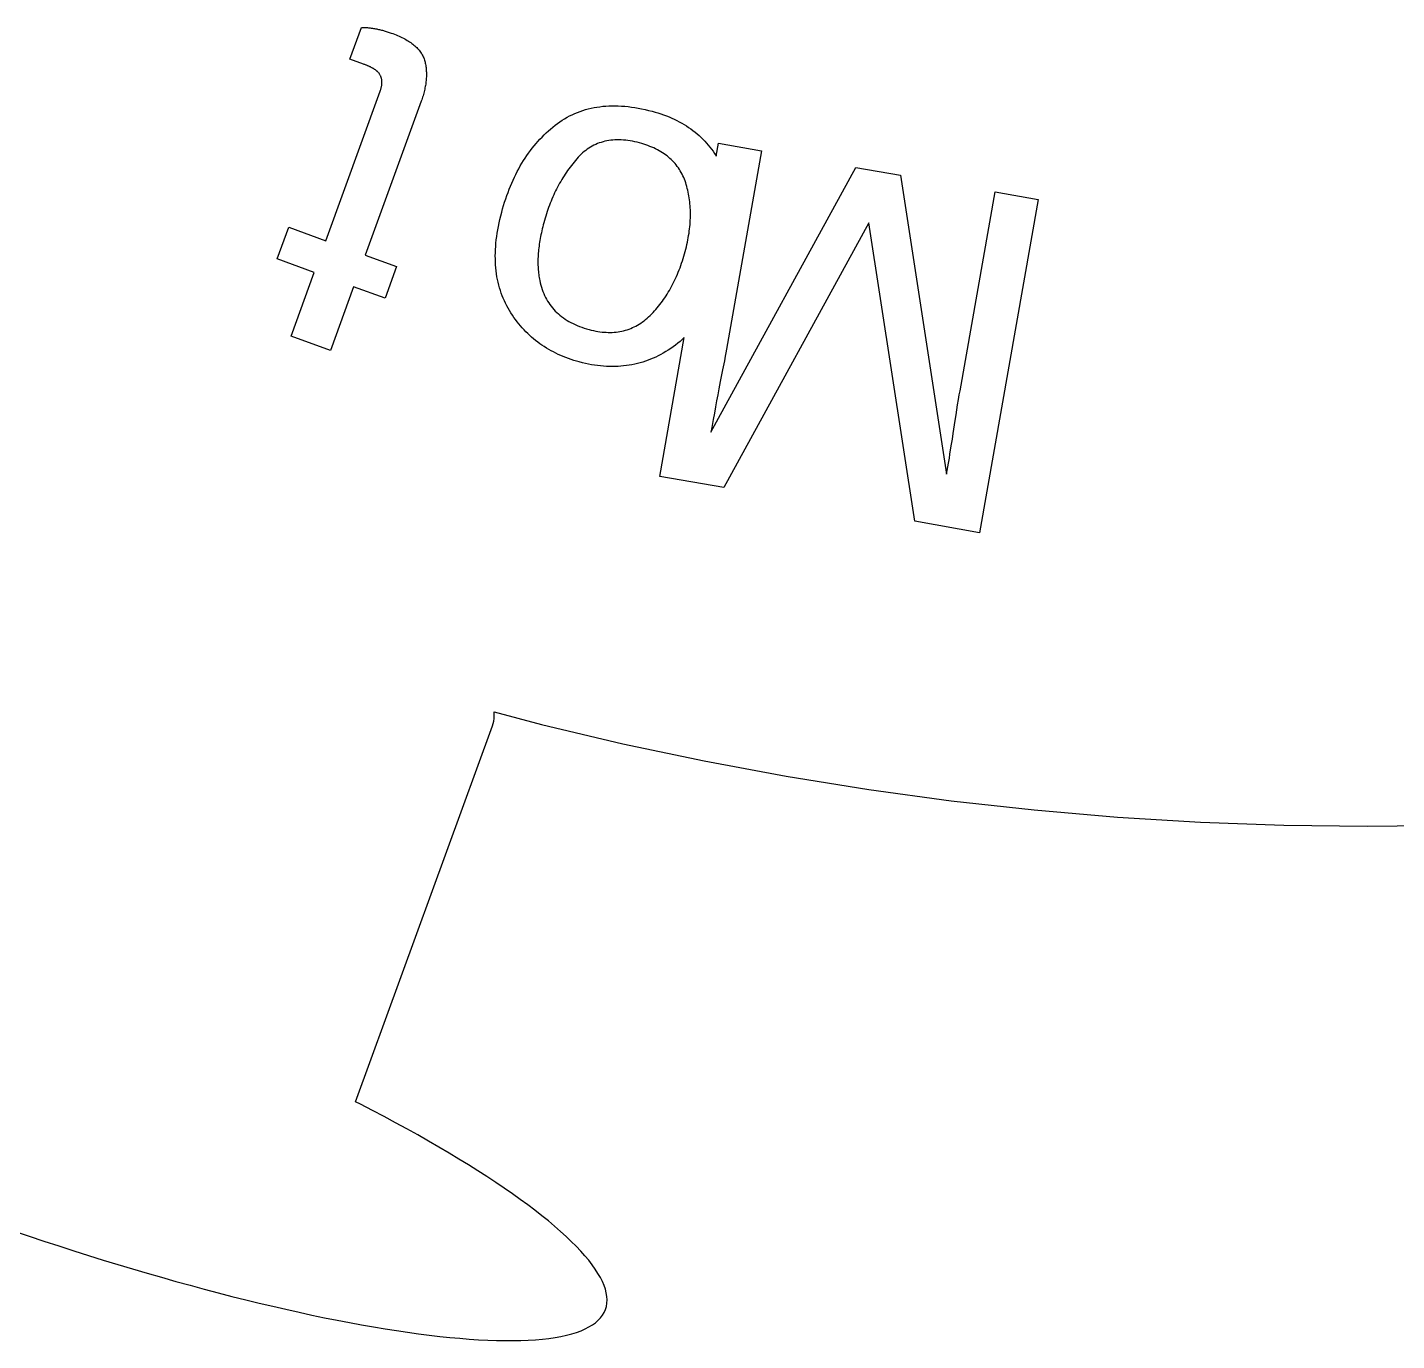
# Model space of a CAD drawing. Header units: metres. Extents: x -53 to 53, y -52 to 53.
# Drawn here: x -17.74 to 0.39, y -51.81 to -34.42 of the extents above; entities that cross this region are included whole.
import ezdxf

# ---------------------------------------------------------------- set-up
doc = ezdxf.new("R2010")
doc.units = ezdxf.units.M

msp = doc.modelspace()

# ---------------------------------------------------------------- linework, layer by layer
for p, q in [((-13.4713, -34.8417), (-13.3181, -34.4208)), ((-13.3181, -34.4208), (-13.3059, -34.4209)), ((-13.3059, -34.4209), (-13.2937, -34.4212)), ((-13.2937, -34.4212), (-13.2814, -34.4216)), ((-13.2814, -34.4216), (-13.2692, -34.4222)), ((-13.2692, -34.4222), (-13.2569, -34.4229)), ((-13.2569, -34.4229), (-13.2508, -34.4234)), ((-13.2508, -34.4234), (-13.2386, -34.4243)), ((-13.2386, -34.4243), (-13.2264, -34.4254)), ((-13.2264, -34.4254), (-13.2141, -34.4267)), ((-13.2141, -34.4267), (-13.2019, -34.4281)), ((-13.2019, -34.4281), (-13.1897, -34.4297)), ((-13.1897, -34.4297), (-13.1774, -34.4314)), ((-13.1774, -34.4314), (-13.1713, -34.4323)), ((-13.1713, -34.4323), (-13.1591, -34.4342)), ((-13.1591, -34.4342), (-13.1468, -34.4363)), ((-13.1468, -34.4363), (-13.1346, -34.4385)), ((-13.1346, -34.4385), (-13.1285, -34.4397)), ((-13.1285, -34.4397), (-13.1162, -34.4421)), ((-13.1162, -34.4421), (-13.104, -34.4447)), ((-13.104, -34.4447), (-13.0916, -34.4474)), ((-13.0916, -34.4474), (-13.0791, -34.4503)), ((-13.0791, -34.4503), (-13.0666, -34.4533)), ((-13.0666, -34.4533), (-13.054, -34.4565)), ((-13.054, -34.4565), (-13.0414, -34.4599)), ((-13.0414, -34.4599), (-13.0286, -34.4633)), ((-13.0286, -34.4633), (-13.0158, -34.4669)), ((-13.0158, -34.4669), (-13.0028, -34.4707)), ((-13.0028, -34.4707), (-12.9898, -34.4746)), ((-12.9898, -34.4746), (-12.9768, -34.4787)), ((-12.9768, -34.4787), (-12.9636, -34.4829)), ((-12.9636, -34.4829), (-12.9504, -34.4872)), ((-12.9504, -34.4872), (-12.9371, -34.4917)), ((-12.9371, -34.4917), (-12.9237, -34.4964)), ((-12.9237, -34.4964), (-12.9034, -34.5036)), ((-12.9034, -34.5036), (-12.8818, -34.5116)), ((-12.8818, -34.5116), (-12.8608, -34.5199)), ((-12.8608, -34.5199), (-12.8403, -34.5283)), ((-12.8403, -34.5283), (-12.8203, -34.5369)), ((-12.8203, -34.5369), (-12.8009, -34.5457)), ((-12.8009, -34.5457), (-12.7821, -34.5547)), ((-12.7821, -34.5547), (-12.7638, -34.5638)), ((-12.7638, -34.5638), (-12.746, -34.5732)), ((-12.746, -34.5732), (-12.7288, -34.5827)), ((-12.7288, -34.5827), (-12.7121, -34.5925)), ((-12.7121, -34.5925), (-12.696, -34.6024)), ((-12.696, -34.6024), (-12.6805, -34.6125)), ((-12.6805, -34.6125), (-12.6655, -34.6227)), ((-12.6655, -34.6227), (-12.651, -34.6332)), ((-12.651, -34.6332), (-12.6371, -34.6438)), ((-12.6371, -34.6438), (-12.6237, -34.6547)), ((-12.6237, -34.6547), (-12.6109, -34.6657)), ((-12.6109, -34.6657), (-12.5986, -34.6769)), ((-12.5986, -34.6769), (-12.5869, -34.6883)), ((-12.5869, -34.6883), (-12.5757, -34.6998)), ((-12.5757, -34.6998), (-12.5651, -34.7116)), ((-12.5651, -34.7116), (-12.555, -34.7236)), ((-12.555, -34.7236), (-12.5455, -34.7357)), ((-12.5455, -34.7357), (-12.5365, -34.748)), ((-12.5365, -34.748), (-12.528, -34.7605)), ((-12.528, -34.7605), (-12.5202, -34.7732)), ((-12.5202, -34.7732), (-12.5128, -34.7861)), ((-12.5128, -34.7861), (-12.506, -34.7991)), ((-12.506, -34.7991), (-12.4998, -34.8124)), ((-13.2909, -34.9074), (-13.4713, -34.8417)), ((-13.2824, -34.9105), (-13.2909, -34.9074)), ((-13.2742, -34.9136), (-13.2824, -34.9105)), ((-13.266, -34.9167), (-13.2742, -34.9136)), ((-13.2581, -34.9198), (-13.266, -34.9167)), ((-13.2503, -34.923), (-13.2581, -34.9198)), ((-13.2427, -34.9261), (-13.2503, -34.923)), ((-13.2352, -34.9292), (-13.2427, -34.9261)), ((-13.228, -34.9324), (-13.2352, -34.9292)), ((-13.2209, -34.9355), (-13.228, -34.9324)), ((-13.2139, -34.9386), (-13.2209, -34.9355)), ((-13.2072, -34.9418), (-13.2139, -34.9386)), ((-13.2006, -34.9449), (-13.2072, -34.9418)), ((-13.1941, -34.9481), (-13.2006, -34.9449)), ((-13.1879, -34.9512), (-13.1941, -34.9481)), ((-13.1818, -34.9544), (-13.1879, -34.9512)), ((-13.1759, -34.9575), (-13.1818, -34.9544)), ((-13.1701, -34.9607), (-13.1759, -34.9575)), ((-13.1646, -34.9638), (-13.1701, -34.9607)), ((-13.1591, -34.967), (-13.1646, -34.9638)), ((-13.1539, -34.9702), (-13.1591, -34.967)), ((-13.1488, -34.9733), (-13.1539, -34.9702)), ((-13.1439, -34.9765), (-13.1488, -34.9733)), ((-13.1392, -34.9797), (-13.1439, -34.9765)), ((-13.1346, -34.9829), (-13.1392, -34.9797)), ((-13.1302, -34.9861), (-13.1346, -34.9829)), ((-13.126, -34.9892), (-13.1302, -34.9861)), ((-12.4998, -34.8124), (-12.4941, -34.8258)), ((-12.4941, -34.8258), (-12.4889, -34.8394)), ((-12.4889, -34.8394), (-12.4843, -34.8532)), ((-12.4843, -34.8532), (-12.4803, -34.8672)), ((-12.4803, -34.8672), (-12.4767, -34.8814)), ((-12.4767, -34.8814), (-12.4735, -34.8957)), ((-12.4735, -34.8957), (-12.4706, -34.9101)), ((-12.4706, -34.9101), (-12.468, -34.9246)), ((-12.468, -34.9246), (-12.4657, -34.9393)), ((-12.4657, -34.9393), (-12.4637, -34.954)), ((-12.4637, -34.954), (-12.462, -34.9689)), ((-12.462, -34.9689), (-12.4606, -34.9839)), ((-12.4606, -34.9839), (-12.4596, -34.999)), ((-13.1219, -34.9924), (-13.126, -34.9892)), ((-13.118, -34.9956), (-13.1219, -34.9924)), ((-13.1143, -34.9988), (-13.118, -34.9956)), ((-13.1107, -35.002), (-13.1143, -34.9988)), ((-13.1074, -35.0052), (-13.1107, -35.002)), ((-13.1041, -35.0084), (-13.1074, -35.0052)), ((-13.1011, -35.0116), (-13.1041, -35.0084)), ((-13.0958, -35.0173), (-13.1011, -35.0116)), ((-13.0908, -35.0231), (-13.0958, -35.0173)), ((-13.086, -35.0291), (-13.0908, -35.0231)), ((-13.0816, -35.0352), (-13.086, -35.0291)), ((-13.0774, -35.0414), (-13.0816, -35.0352)), ((-13.0734, -35.0477), (-13.0774, -35.0414)), ((-13.0697, -35.0541), (-13.0734, -35.0477)), ((-13.0664, -35.0607), (-13.0697, -35.0541)), ((-13.0632, -35.0673), (-13.0664, -35.0607)), ((-13.0604, -35.0741), (-13.0632, -35.0673)), ((-13.0578, -35.081), (-13.0604, -35.0741)), ((-13.0555, -35.0881), (-13.0578, -35.081)), ((-13.0534, -35.0952), (-13.0555, -35.0881)), ((-13.0517, -35.1025), (-13.0534, -35.0952)), ((-13.0502, -35.1099), (-13.0517, -35.1025)), ((-13.0489, -35.1174), (-13.0502, -35.1099)), ((-13.048, -35.1251), (-13.0489, -35.1174)), ((-13.0473, -35.1328), (-13.048, -35.1251)), ((-13.0479, -35.1734), (-13.0472, -35.1651)), ((-13.0469, -35.1407), (-13.0473, -35.1328)), ((-13.0472, -35.1651), (-13.0468, -35.1568)), ((-13.0467, -35.1487), (-13.0469, -35.1407)), ((-13.0468, -35.1568), (-13.0467, -35.1487)), ((-12.466, -35.1563), (-12.4683, -35.1727)), ((-12.4639, -35.1401), (-12.466, -35.1563)), ((-12.4622, -35.1239), (-12.4639, -35.1401)), ((-12.4608, -35.1079), (-12.4622, -35.1239)), ((-12.4597, -35.092), (-12.4608, -35.1079)), ((-12.4589, -35.0762), (-12.4597, -35.092)), ((-12.4596, -34.999), (-12.4588, -35.0142)), ((-12.4584, -35.0605), (-12.4589, -35.0762)), ((-12.4588, -35.0142), (-12.4584, -35.0295)), ((-12.4584, -35.0295), (-12.4582, -35.045)), ((-12.4582, -35.045), (-12.4584, -35.0605)), ((-13.7907, -37.2455), (-13.0694, -35.2636)), ((-13.0694, -35.2636), (-13.066, -35.2541)), ((-13.066, -35.2541), (-13.0629, -35.2446)), ((-13.0629, -35.2446), (-13.0601, -35.2353)), ((-13.0601, -35.2353), (-13.0575, -35.2261)), ((-13.0575, -35.2261), (-13.0553, -35.217)), ((-13.0553, -35.217), (-13.0532, -35.2081)), ((-13.0532, -35.2081), (-13.0515, -35.1992)), ((-13.0515, -35.1992), (-13.05, -35.1905)), ((-13.05, -35.1905), (-13.0488, -35.1819)), ((-13.0488, -35.1819), (-13.0479, -35.1734)), ((-12.5088, -35.3428), (-12.5146, -35.3605)), ((-12.5034, -35.3253), (-12.5088, -35.3428)), ((-12.4982, -35.3079), (-12.5034, -35.3253)), ((-12.4934, -35.2906), (-12.4982, -35.3079)), ((-12.4889, -35.2734), (-12.4934, -35.2906)), ((-12.4847, -35.2563), (-12.4889, -35.2734)), ((-12.4808, -35.2394), (-12.4847, -35.2563)), ((-12.4772, -35.2225), (-12.4808, -35.2394)), ((-12.4739, -35.2058), (-12.4772, -35.2225)), ((-12.471, -35.1892), (-12.4739, -35.2058)), ((-12.4683, -35.1727), (-12.471, -35.1892)), ((-12.527, -35.3961), (-13.2692, -37.4353)), ((-12.5206, -35.3783), (-12.527, -35.3961)), ((-12.5146, -35.3605), (-12.5206, -35.3783)), ((-10.4239, -35.5336), (-10.388, -35.5213)), ((-10.388, -35.5213), (-10.3517, -35.5101)), ((-10.3517, -35.5101), (-10.3148, -35.5)), ((-10.3148, -35.5), (-10.2774, -35.4911)), ((-10.2774, -35.4911), (-10.2395, -35.4832)), ((-10.2395, -35.4832), (-10.201, -35.4765)), ((-10.201, -35.4765), (-10.1621, -35.4709)), ((-10.1621, -35.4709), (-10.1227, -35.4663)), ((-10.1227, -35.4663), (-10.0827, -35.4629)), ((-10.0827, -35.4629), (-10.0422, -35.4606)), ((-10.0422, -35.4606), (-10.0013, -35.4594)), ((-10.0013, -35.4594), (-9.95976, -35.4594)), ((-9.95976, -35.4594), (-9.91777, -35.4604)), ((-9.91777, -35.4604), (-9.87524, -35.4625)), ((-9.87524, -35.4625), (-9.83223, -35.4658)), ((-9.83223, -35.4658), (-9.7887, -35.4702)), ((-9.7887, -35.4702), (-9.74467, -35.4756)), ((-9.74467, -35.4756), (-9.70012, -35.4822)), ((-9.70012, -35.4822), (-9.65506, -35.4899)), ((-9.65506, -35.4899), (-9.60947, -35.4987)), ((-9.60947, -35.4987), (-9.56339, -35.5086)), ((-9.56339, -35.5086), (-9.51682, -35.5196)), ((-9.51682, -35.5196), (-9.46971, -35.5318)), ((-9.46971, -35.5318), (-9.4306, -35.5427)), ((-10.7545, -35.7175), (-10.7238, -35.6942)), ((-10.7238, -35.6942), (-10.6925, -35.6719)), ((-10.6925, -35.6719), (-10.6607, -35.6507)), ((-10.6607, -35.6507), (-10.6284, -35.6306)), ((-10.6284, -35.6306), (-10.5956, -35.6117)), ((-10.5956, -35.6117), (-10.5623, -35.5938)), ((-10.5623, -35.5938), (-10.5285, -35.5771)), ((-10.5285, -35.5771), (-10.4941, -35.5615)), ((-10.4941, -35.5615), (-10.4593, -35.547)), ((-10.4593, -35.547), (-10.4239, -35.5336)), ((-9.4306, -35.5427), (-9.3922, -35.5543)), ((-9.3922, -35.5543), (-9.35452, -35.5665)), ((-9.35452, -35.5665), (-9.31754, -35.5794)), ((-9.31754, -35.5794), (-9.28125, -35.593)), ((-9.28125, -35.593), (-9.2457, -35.6073)), ((-9.2457, -35.6073), (-9.21083, -35.6223)), ((-9.21083, -35.6223), (-9.17667, -35.6379)), ((-9.17667, -35.6379), (-9.14322, -35.6541)), ((-9.14322, -35.6541), (-9.11047, -35.6711)), ((-9.11047, -35.6711), (-9.07845, -35.6887)), ((-9.07845, -35.6887), (-9.04712, -35.707)), ((-9.04712, -35.707), (-9.01648, -35.726)), ((-10.955, -35.9014), (-10.928, -35.8731)), ((-10.928, -35.8731), (-10.9005, -35.8455)), ((-10.9005, -35.8455), (-10.8724, -35.8186)), ((-10.8724, -35.8186), (-10.8438, -35.7923)), ((-10.8438, -35.7923), (-10.8146, -35.7667)), ((-10.8146, -35.7667), (-10.7848, -35.7418)), ((-10.7848, -35.7418), (-10.7545, -35.7175)), ((-9.01648, -35.726), (-8.98657, -35.7456)), ((-8.98657, -35.7456), (-8.95737, -35.766)), ((-8.95737, -35.766), (-8.92886, -35.7869)), ((-8.92886, -35.7869), (-8.90108, -35.8086)), ((-8.90108, -35.8086), (-8.87398, -35.8309)), ((-8.87398, -35.8309), (-8.8476, -35.8539)), ((-8.8476, -35.8539), (-8.82191, -35.8776)), ((-8.82191, -35.8776), (-8.79694, -35.9019)), ((-11.1052, -36.0849), (-11.0815, -36.0527)), ((-11.0815, -36.0527), (-11.0573, -36.0211)), ((-11.0573, -36.0211), (-11.0326, -35.9902)), ((-11.0326, -35.9902), (-11.0073, -35.9599)), ((-11.0073, -35.9599), (-10.9814, -35.9303)), ((-10.9814, -35.9303), (-10.955, -35.9014)), ((-10.3702, -36.0658), (-10.3905, -36.083)), ((-10.3495, -36.0495), (-10.3702, -36.0658)), ((-10.3284, -36.0341), (-10.3495, -36.0495)), ((-10.3069, -36.0196), (-10.3284, -36.0341)), ((-10.285, -36.006), (-10.3069, -36.0196)), ((-10.2626, -35.9933), (-10.285, -36.006)), ((-10.2399, -35.9815), (-10.2626, -35.9933)), ((-10.2167, -35.9706), (-10.2399, -35.9815)), ((-10.1932, -35.9607), (-10.2167, -35.9706)), ((-10.1692, -35.9516), (-10.1932, -35.9607)), ((-10.1448, -35.9434), (-10.1692, -35.9516)), ((-10.12, -35.9362), (-10.1448, -35.9434)), ((-10.0948, -35.9298), (-10.12, -35.9362)), ((-10.0692, -35.9243), (-10.0948, -35.9298)), ((-10.0432, -35.9198), (-10.0692, -35.9243)), ((-10.0168, -35.9161), (-10.0432, -35.9198)), ((-9.98993, -35.9134), (-10.0168, -35.9161)), ((-9.96268, -35.9116), (-9.98993, -35.9134)), ((-9.93501, -35.9106), (-9.96268, -35.9116)), ((-9.90695, -35.9106), (-9.93501, -35.9106)), ((-9.87846, -35.9115), (-9.90695, -35.9106)), ((-9.84958, -35.9133), (-9.87846, -35.9115)), ((-9.82027, -35.9159), (-9.84958, -35.9133)), ((-9.79057, -35.9195), (-9.82027, -35.9159)), ((-9.76045, -35.924), (-9.79057, -35.9195)), ((-9.72992, -35.9294), (-9.76045, -35.924)), ((-9.69897, -35.9357), (-9.72992, -35.9294)), ((-9.66763, -35.9429), (-9.69897, -35.9357)), ((-9.63588, -35.951), (-9.66763, -35.9429)), ((-9.60712, -35.9591), (-9.63588, -35.951)), ((-9.57898, -35.9676), (-9.60712, -35.9591)), ((-9.5515, -35.9767), (-9.57898, -35.9676)), ((-9.52466, -35.9862), (-9.5515, -35.9767)), ((-9.49844, -35.9962), (-9.52466, -35.9862)), ((-9.47289, -36.0068), (-9.49844, -35.9962)), ((-9.44797, -36.0178), (-9.47289, -36.0068)), ((-9.42369, -36.0293), (-9.44797, -36.0178)), ((-9.40007, -36.0413), (-9.42369, -36.0293)), ((-9.37706, -36.0538), (-9.40007, -36.0413)), ((-9.35472, -36.0669), (-9.37706, -36.0538)), ((-9.33302, -36.0804), (-9.35472, -36.0669)), ((-8.79694, -35.9019), (-8.77269, -35.927)), ((-8.77269, -35.927), (-8.74913, -35.9527)), ((-8.74913, -35.9527), (-8.72629, -35.979)), ((-8.72629, -35.979), (-8.70413, -36.006)), ((-8.70413, -36.006), (-8.68269, -36.0338)), ((-8.68269, -36.0338), (-8.66197, -36.0621)), ((-8.66197, -36.0621), (-8.64195, -36.0912)), ((-8.62003, -36.1252), (-8.58995, -35.9546)), ((-8.58995, -35.9546), (-8.02171, -36.0548)), ((-8.02171, -36.0548), (-8.48508, -38.6825)), ((-11.2354, -36.2924), (-11.2151, -36.2562)), ((-11.2151, -36.2562), (-11.1942, -36.2206)), ((-11.1942, -36.2206), (-11.1728, -36.1857)), ((-11.1728, -36.1857), (-11.1508, -36.1514)), ((-11.1508, -36.1514), (-11.1283, -36.1178)), ((-11.1283, -36.1178), (-11.1052, -36.0849)), ((-10.5388, -36.2484), (-10.5559, -36.2709)), ((-10.5215, -36.2262), (-10.5388, -36.2484)), ((-10.5038, -36.2041), (-10.5215, -36.2262)), ((-10.4858, -36.1824), (-10.5038, -36.2041)), ((-10.4675, -36.1609), (-10.4858, -36.1824)), ((-10.4489, -36.1401), (-10.4675, -36.1609)), ((-10.4298, -36.1202), (-10.4489, -36.1401)), ((-10.4104, -36.1012), (-10.4298, -36.1202)), ((-10.3905, -36.083), (-10.4104, -36.1012)), ((-9.31197, -36.0944), (-9.33302, -36.0804)), ((-9.29155, -36.1089), (-9.31197, -36.0944)), ((-9.27176, -36.1239), (-9.29155, -36.1089)), ((-9.25264, -36.1394), (-9.27176, -36.1239)), ((-9.23415, -36.1554), (-9.25264, -36.1394)), ((-9.21631, -36.1719), (-9.23415, -36.1554)), ((-9.1991, -36.1889), (-9.21631, -36.1719)), ((-9.18254, -36.2064), (-9.1991, -36.1889)), ((-9.16663, -36.2243), (-9.18254, -36.2064)), ((-9.15134, -36.2428), (-9.16663, -36.2243)), ((-9.1367, -36.2618), (-9.15134, -36.2428)), ((-8.64195, -36.0912), (-8.62263, -36.1209)), ((-8.62263, -36.1209), (-8.62003, -36.1252)), ((-11.3112, -36.444), (-11.2931, -36.4052)), ((-11.2931, -36.4052), (-11.2744, -36.3669)), ((-11.2744, -36.3669), (-11.2552, -36.3293)), ((-11.2552, -36.3293), (-11.2354, -36.2924)), ((-10.6663, -36.4359), (-10.6808, -36.4605)), ((-10.6514, -36.4116), (-10.6663, -36.4359)), ((-10.6363, -36.3875), (-10.6514, -36.4116)), ((-10.6208, -36.3636), (-10.6363, -36.3875)), ((-10.6051, -36.3401), (-10.6208, -36.3636)), ((-10.589, -36.3168), (-10.6051, -36.3401)), ((-10.5726, -36.2937), (-10.589, -36.3168)), ((-10.5559, -36.2709), (-10.5726, -36.2937)), ((-9.12271, -36.2813), (-9.1367, -36.2618)), ((-9.10936, -36.3013), (-9.12271, -36.2813)), ((-9.09666, -36.3217), (-9.10936, -36.3013)), ((-9.08461, -36.3427), (-9.09666, -36.3217)), ((-9.0732, -36.3642), (-9.08461, -36.3427)), ((-9.06241, -36.3861), (-9.0732, -36.3642)), ((-9.05226, -36.4086), (-9.06241, -36.3861)), ((-9.04277, -36.4315), (-9.05226, -36.4086)), ((-9.03394, -36.455), (-9.04277, -36.4315)), ((-8.6913, -39.7832), (-6.77396, -36.2748)), ((-6.77396, -36.2748), (-6.1821, -36.3792)), ((-6.1821, -36.3792), (-5.57198, -40.3362)), ((-11.3934, -36.6486), (-11.3781, -36.6064)), ((-11.3781, -36.6064), (-11.3622, -36.5648)), ((-11.3622, -36.5648), (-11.3458, -36.5239)), ((-11.3458, -36.5239), (-11.3288, -36.4836)), ((-11.3288, -36.4836), (-11.3112, -36.444)), ((-10.7612, -36.6137), (-10.7735, -36.6401)), ((-10.7486, -36.5875), (-10.7612, -36.6137)), ((-10.7356, -36.5616), (-10.7486, -36.5875)), ((-10.7224, -36.5359), (-10.7356, -36.5616)), ((-10.7088, -36.5105), (-10.7224, -36.5359)), ((-10.695, -36.4854), (-10.7088, -36.5105)), ((-10.6808, -36.4605), (-10.695, -36.4854)), ((-9.02573, -36.4789), (-9.03394, -36.455)), ((-9.01808, -36.5032), (-9.02573, -36.4789)), ((-9.01094, -36.5277), (-9.01808, -36.5032)), ((-9.00427, -36.5524), (-9.01094, -36.5277)), ((-8.99811, -36.5774), (-9.00427, -36.5524)), ((-8.99242, -36.6025), (-8.99811, -36.5774)), ((-8.98723, -36.6278), (-8.99242, -36.6025)), ((-5.39355, -39.2324), (-4.92943, -36.6)), ((-4.92943, -36.6), (-4.35825, -36.7008)), ((-11.4493, -36.8242), (-11.4362, -36.7793)), ((-11.4362, -36.7793), (-11.4225, -36.735)), ((-11.4225, -36.735), (-11.4082, -36.6915)), ((-11.4082, -36.6915), (-11.3934, -36.6486)), ((-10.8302, -36.7763), (-10.8406, -36.8043)), ((-10.8195, -36.7485), (-10.8302, -36.7763)), ((-10.8085, -36.721), (-10.8195, -36.7485)), ((-10.7971, -36.6938), (-10.8085, -36.721)), ((-10.7855, -36.6668), (-10.7971, -36.6938)), ((-10.7735, -36.6401), (-10.7855, -36.6668)), ((-8.98254, -36.6533), (-8.98723, -36.6278)), ((-8.97832, -36.679), (-8.98254, -36.6533)), ((-8.97461, -36.705), (-8.97832, -36.679)), ((-8.97137, -36.7311), (-8.97461, -36.705)), ((-8.96864, -36.7574), (-8.97137, -36.7311)), ((-8.96638, -36.784), (-8.96864, -36.7574)), ((-8.96461, -36.8107), (-8.96638, -36.784)), ((-4.35825, -36.7008), (-5.13618, -41.1127)), ((-11.4957, -37.0101), (-11.4854, -36.9638)), ((-11.4854, -36.9638), (-11.4741, -36.917)), ((-11.4741, -36.917), (-11.4619, -36.8697)), ((-11.4619, -36.8697), (-11.4493, -36.8242)), ((-10.8964, -36.9778), (-10.9046, -37.0077)), ((-10.8879, -36.9483), (-10.8964, -36.9778)), ((-10.8791, -36.9189), (-10.8879, -36.9483)), ((-10.8699, -36.8899), (-10.8791, -36.9189)), ((-10.8605, -36.8611), (-10.8699, -36.8899)), ((-10.8507, -36.8326), (-10.8605, -36.8611)), ((-10.8406, -36.8043), (-10.8507, -36.8326)), ((-8.96602, -37.0036), (-8.96436, -36.9754)), ((-8.96336, -36.8376), (-8.96461, -36.8107)), ((-8.96436, -36.9754), (-8.96318, -36.9475)), ((-8.96257, -36.8648), (-8.96336, -36.8376)), ((-8.96318, -36.9475), (-8.96248, -36.9197)), ((-8.9623, -36.8922), (-8.96257, -36.8648)), ((-8.96248, -36.9197), (-8.9623, -36.8922)), ((-14.4345, -37.4879), (-14.2812, -37.0669)), ((-14.2812, -37.0669), (-13.7907, -37.2455)), ((-11.5274, -37.1904), (-11.521, -37.1461)), ((-11.521, -37.1461), (-11.5135, -37.1013)), ((-11.5135, -37.1013), (-11.5051, -37.056)), ((-11.5051, -37.056), (-11.4957, -37.0101)), ((-10.9367, -37.1405), (-10.9421, -37.1664)), ((-10.931, -37.1144), (-10.9367, -37.1405)), ((-10.9249, -37.0881), (-10.931, -37.1144)), ((-10.9185, -37.0615), (-10.9249, -37.0881)), ((-10.9117, -37.0347), (-10.9185, -37.0615)), ((-10.9046, -37.0077), (-10.9117, -37.0347)), ((-8.98631, -37.1768), (-8.9817, -37.1475)), ((-8.9817, -37.1475), (-8.97758, -37.1183)), ((-8.97758, -37.1183), (-8.97397, -37.0893)), ((-8.97397, -37.0893), (-8.97083, -37.0605)), ((-8.97083, -37.0605), (-8.96817, -37.032)), ((-8.96817, -37.032), (-8.96602, -37.0036)), ((-6.60262, -37.0077), (-8.51996, -40.516)), ((-5.99297, -40.9616), (-6.60262, -37.0077)), ((-11.5437, -37.3629), (-11.5411, -37.3205)), ((-11.5411, -37.3205), (-11.5375, -37.2777)), ((-11.5375, -37.2777), (-11.533, -37.2343)), ((-11.533, -37.2343), (-11.5274, -37.1904)), ((-10.9703, -37.3406), (-10.973, -37.3645)), ((-10.9673, -37.3164), (-10.9703, -37.3406)), ((-10.964, -37.292), (-10.9673, -37.3164)), ((-10.9603, -37.2673), (-10.964, -37.292)), ((-10.9562, -37.2424), (-10.9603, -37.2673)), ((-10.9519, -37.2173), (-10.9562, -37.2424)), ((-10.9471, -37.192), (-10.9519, -37.2173)), ((-10.9421, -37.1664), (-10.9471, -37.192)), ((-9.02426, -37.3574), (-9.01671, -37.3268)), ((-9.01671, -37.3268), (-9.00964, -37.2964)), ((-9.00964, -37.2964), (-9.00307, -37.2662)), ((-9.00307, -37.2662), (-8.99699, -37.2362)), ((-8.99699, -37.2362), (-8.99141, -37.2064)), ((-8.99141, -37.2064), (-8.98631, -37.1768)), ((-13.9439, -37.6664), (-14.4345, -37.4879)), ((-13.2692, -37.4353), (-12.8529, -37.5868)), ((-11.5461, -37.4462), (-11.5454, -37.4048)), ((-11.5459, -37.4871), (-11.5461, -37.4462)), ((-11.5446, -37.5275), (-11.5459, -37.4871)), ((-11.5454, -37.4048), (-11.5437, -37.3629)), ((-10.9818, -37.5031), (-10.9821, -37.5253)), ((-10.9821, -37.5253), (-10.982, -37.5474)), ((-10.9812, -37.4806), (-10.9818, -37.5031)), ((-10.9802, -37.4579), (-10.9812, -37.4806)), ((-10.9789, -37.4349), (-10.9802, -37.4579)), ((-10.9773, -37.4117), (-10.9789, -37.4349)), ((-10.9753, -37.3882), (-10.9773, -37.4117)), ((-10.973, -37.3645), (-10.9753, -37.3882)), ((-9.07954, -37.5443), (-9.06943, -37.5139)), ((-9.06943, -37.5139), (-9.05966, -37.483)), ((-9.05966, -37.483), (-9.0502, -37.4518)), ((-9.0502, -37.4518), (-9.04109, -37.4202)), ((-9.04109, -37.4202), (-9.03229, -37.3882)), ((-9.03229, -37.3882), (-9.02426, -37.3574)), ((-14.2504, -38.5084), (-13.9439, -37.6664)), ((-12.8529, -37.5868), (-13.0061, -38.0078)), ((-11.5424, -37.5674), (-11.5446, -37.5275)), ((-11.5393, -37.6069), (-11.5424, -37.5674)), ((-11.5352, -37.6458), (-11.5393, -37.6069)), ((-11.5301, -37.6842), (-11.5352, -37.6458)), ((-11.5241, -37.7222), (-11.5301, -37.6842)), ((-10.982, -37.5474), (-10.9816, -37.5691)), ((-10.9816, -37.5691), (-10.9808, -37.5907)), ((-10.9808, -37.5907), (-10.9798, -37.612)), ((-10.9798, -37.612), (-10.9783, -37.633)), ((-10.9783, -37.633), (-10.9765, -37.6539)), ((-10.9765, -37.6539), (-10.9744, -37.6744)), ((-10.9744, -37.6744), (-10.972, -37.6948)), ((-10.972, -37.6948), (-10.9691, -37.7149)), ((-9.14714, -37.7185), (-9.13506, -37.6905)), ((-9.13506, -37.6905), (-9.12329, -37.662)), ((-9.12329, -37.662), (-9.11186, -37.6332)), ((-9.11186, -37.6332), (-9.10075, -37.6039)), ((-9.10075, -37.6039), (-9.09, -37.5743)), ((-9.09, -37.5743), (-9.07954, -37.5443)), ((-13.4224, -37.8563), (-13.7289, -38.6982)), ((-13.0061, -38.0078), (-13.4224, -37.8563)), ((-11.5171, -37.7597), (-11.5241, -37.7222)), ((-11.5092, -37.7966), (-11.5171, -37.7597)), ((-11.5002, -37.8331), (-11.5092, -37.7966)), ((-11.4904, -37.8691), (-11.5002, -37.8331)), ((-11.4795, -37.9046), (-11.4904, -37.8691)), ((-10.9691, -37.7149), (-10.966, -37.7348)), ((-10.966, -37.7348), (-10.9625, -37.7544)), ((-10.9625, -37.7544), (-10.9587, -37.7738)), ((-10.9587, -37.7738), (-10.9519, -37.8038)), ((-10.9519, -37.8038), (-10.9443, -37.8333)), ((-10.9443, -37.8333), (-10.9358, -37.862)), ((-10.9358, -37.862), (-10.9265, -37.8901)), ((-9.241, -37.9039), (-9.22661, -37.8786)), ((-9.22661, -37.8786), (-9.21254, -37.8529)), ((-9.21254, -37.8529), (-9.19879, -37.8268)), ((-9.19879, -37.8268), (-9.18538, -37.8003)), ((-9.18538, -37.8003), (-9.1723, -37.7735)), ((-9.1723, -37.7735), (-9.15956, -37.7462)), ((-9.15956, -37.7462), (-9.14714, -37.7185)), ((-11.4677, -37.9396), (-11.4795, -37.9046)), ((-11.4549, -37.9741), (-11.4677, -37.9396)), ((-11.4412, -38.0082), (-11.4549, -37.9741)), ((-11.4265, -38.0417), (-11.4412, -38.0082)), ((-11.4109, -38.0747), (-11.4265, -38.0417)), ((-10.9265, -37.8901), (-10.9165, -37.9176)), ((-10.9165, -37.9176), (-10.9056, -37.9444)), ((-10.9056, -37.9444), (-10.8939, -37.9706)), ((-10.8939, -37.9706), (-10.8814, -37.9961)), ((-10.8814, -37.9961), (-10.8681, -38.0209)), ((-10.8681, -38.0209), (-10.8539, -38.0451)), ((-10.8539, -38.0451), (-10.839, -38.0687)), ((-10.839, -38.0687), (-10.8232, -38.0916)), ((-9.36804, -38.092), (-9.351, -38.0699)), ((-9.351, -38.0699), (-9.3343, -38.0474)), ((-9.3343, -38.0474), (-9.31792, -38.0244)), ((-9.31792, -38.0244), (-9.30188, -38.0011)), ((-9.30188, -38.0011), (-9.28616, -37.9774)), ((-9.28616, -37.9774), (-9.27077, -37.9533)), ((-9.27077, -37.9533), (-9.25572, -37.9288)), ((-9.25572, -37.9288), (-9.241, -37.9039)), ((-11.3942, -38.1073), (-11.4109, -38.0747)), ((-11.3766, -38.1394), (-11.3942, -38.1073)), ((-11.3581, -38.1709), (-11.3766, -38.1394)), ((-11.3389, -38.2019), (-11.3581, -38.1709)), ((-11.3191, -38.2323), (-11.3389, -38.2019)), ((-11.2988, -38.2619), (-11.3191, -38.2323)), ((-10.8232, -38.0916), (-10.8066, -38.1139)), ((-10.8066, -38.1139), (-10.7892, -38.1355)), ((-10.7892, -38.1355), (-10.771, -38.1564)), ((-10.771, -38.1564), (-10.752, -38.1767)), ((-10.752, -38.1767), (-10.7322, -38.1964)), ((-10.7322, -38.1964), (-10.7115, -38.2154)), ((-10.7115, -38.2154), (-10.6901, -38.2337)), ((-10.6901, -38.2337), (-10.6678, -38.2514)), ((-10.6678, -38.2514), (-10.6447, -38.2685)), ((-9.51617, -38.2547), (-9.49652, -38.236)), ((-9.49652, -38.236), (-9.47717, -38.2166)), ((-9.47717, -38.2166), (-9.45818, -38.1968)), ((-9.45818, -38.1968), (-9.43948, -38.1766)), ((-9.43948, -38.1766), (-9.42113, -38.1561)), ((-9.42113, -38.1561), (-9.40309, -38.1351)), ((-9.40309, -38.1351), (-9.38541, -38.1138)), ((-9.38541, -38.1138), (-9.36804, -38.092)), ((-11.2779, -38.291), (-11.2988, -38.2619)), ((-11.2564, -38.3194), (-11.2779, -38.291)), ((-11.2345, -38.3471), (-11.2564, -38.3194)), ((-11.2119, -38.3742), (-11.2345, -38.3471)), ((-11.1889, -38.4007), (-11.2119, -38.3742)), ((-11.1653, -38.4265), (-11.1889, -38.4007)), ((-11.1411, -38.4516), (-11.1653, -38.4265)), ((-10.6447, -38.2685), (-10.6208, -38.2849)), ((-10.6208, -38.2849), (-10.5961, -38.3006)), ((-10.5961, -38.3006), (-10.5706, -38.3157)), ((-10.5706, -38.3157), (-10.5442, -38.3301)), ((-10.5442, -38.3301), (-10.5171, -38.3439)), ((-10.5171, -38.3439), (-10.4891, -38.3571)), ((-10.4891, -38.3571), (-10.4603, -38.3696)), ((-10.4603, -38.3696), (-10.4307, -38.3814)), ((-10.4307, -38.3814), (-10.4003, -38.3926)), ((-10.4003, -38.3926), (-10.3691, -38.4031)), ((-10.3691, -38.4031), (-10.3371, -38.413)), ((-10.3371, -38.413), (-10.3042, -38.4223)), ((-10.3042, -38.4223), (-10.275, -38.4297)), ((-10.275, -38.4297), (-10.246, -38.4364)), ((-9.8472, -38.4379), (-9.82301, -38.4314)), ((-9.82301, -38.4314), (-9.79913, -38.4241)), ((-9.79913, -38.4241), (-9.77557, -38.416)), ((-9.77557, -38.416), (-9.7523, -38.4071)), ((-9.7523, -38.4071), (-9.72932, -38.3973)), ((-9.72932, -38.3973), (-9.70665, -38.3867)), ((-9.70665, -38.3867), (-9.68428, -38.3754)), ((-9.68428, -38.3754), (-9.66222, -38.3632)), ((-9.66222, -38.3632), (-9.64044, -38.3501)), ((-9.64044, -38.3501), (-9.61899, -38.3363)), ((-9.61899, -38.3363), (-9.59782, -38.3216)), ((-9.59782, -38.3216), (-9.57697, -38.3061)), ((-9.57697, -38.3061), (-9.5564, -38.2898)), ((-9.5564, -38.2898), (-9.53613, -38.2727)), ((-9.53613, -38.2727), (-9.51617, -38.2547)), ((-13.7289, -38.6982), (-14.2504, -38.5084)), ((-11.1164, -38.4761), (-11.1411, -38.4516)), ((-11.0912, -38.5), (-11.1164, -38.4761)), ((-11.0654, -38.5232), (-11.0912, -38.5)), ((-11.039, -38.5457), (-11.0654, -38.5232)), ((-11.0121, -38.5676), (-11.039, -38.5457)), ((-10.9847, -38.5889), (-11.0121, -38.5676)), ((-10.9567, -38.6095), (-10.9847, -38.5889)), ((-10.9282, -38.6295), (-10.9567, -38.6095)), ((-10.246, -38.4364), (-10.2173, -38.4422)), ((-10.2173, -38.4422), (-10.1889, -38.4473)), ((-10.1889, -38.4473), (-10.1608, -38.4514)), ((-10.1608, -38.4514), (-10.133, -38.4548)), ((-10.133, -38.4548), (-10.1055, -38.4574)), ((-10.1055, -38.4574), (-10.0783, -38.4591)), ((-10.0783, -38.4591), (-10.0514, -38.46)), ((-10.0514, -38.46), (-10.0248, -38.4601)), ((-10.0248, -38.4601), (-9.99858, -38.4594)), ((-9.99858, -38.4594), (-9.97258, -38.4579)), ((-9.97258, -38.4579), (-9.9469, -38.4555)), ((-9.9469, -38.4555), (-9.92152, -38.4523)), ((-9.92152, -38.4523), (-9.89644, -38.4483)), ((-9.89644, -38.4483), (-9.87167, -38.4435)), ((-9.87167, -38.4435), (-9.8472, -38.4379)), ((-9.36789, -40.3665), (-9.04401, -38.5297)), ((-9.13087, -38.6044), (-9.16147, -38.6281)), ((-9.10086, -38.5798), (-9.13087, -38.6044)), ((-9.07141, -38.5545), (-9.10086, -38.5798)), ((-9.04401, -38.5297), (-9.07141, -38.5545)), ((-10.8991, -38.6488), (-10.9282, -38.6295)), ((-10.8695, -38.6674), (-10.8991, -38.6488)), ((-10.8393, -38.6855), (-10.8695, -38.6674)), ((-10.8086, -38.7028), (-10.8393, -38.6855)), ((-10.7773, -38.7196), (-10.8086, -38.7028)), ((-10.7455, -38.7356), (-10.7773, -38.7196)), ((-10.7132, -38.7511), (-10.7455, -38.7356)), ((-10.6803, -38.7658), (-10.7132, -38.7511)), ((-10.6468, -38.78), (-10.6803, -38.7658)), ((-10.6128, -38.7934), (-10.6468, -38.78)), ((-10.5783, -38.8063), (-10.6128, -38.7934)), ((-9.42191, -38.7864), (-9.45581, -38.8017)), ((-9.38831, -38.77), (-9.42191, -38.7864)), ((-9.35497, -38.7527), (-9.38831, -38.77)), ((-9.32191, -38.7343), (-9.35497, -38.7527)), ((-9.28915, -38.715), (-9.32191, -38.7343)), ((-9.25665, -38.6946), (-9.28915, -38.715)), ((-9.22443, -38.6733), (-9.25665, -38.6946)), ((-9.19266, -38.6511), (-9.22443, -38.6733)), ((-9.16147, -38.6281), (-9.19266, -38.6511)), ((-8.50206, -38.7751), (-8.5139, -38.838)), ((-8.49382, -38.7307), (-8.50206, -38.7751)), ((-8.48508, -38.6825), (-8.49382, -38.7307)), ((-10.5432, -38.8185), (-10.5783, -38.8063)), ((-10.5076, -38.83), (-10.5432, -38.8185)), ((-10.4714, -38.8409), (-10.5076, -38.83)), ((-10.4347, -38.8511), (-10.4714, -38.8409)), ((-10.3936, -38.8617), (-10.4347, -38.8511)), ((-10.3527, -38.8712), (-10.3936, -38.8617)), ((-10.3121, -38.8798), (-10.3527, -38.8712)), ((-10.2719, -38.8874), (-10.3121, -38.8798)), ((-10.2318, -38.8939), (-10.2719, -38.8874)), ((-10.1921, -38.8995), (-10.2318, -38.8939)), ((-10.1526, -38.9041), (-10.1921, -38.8995)), ((-10.1134, -38.9077), (-10.1526, -38.9041)), ((-10.0745, -38.9103), (-10.1134, -38.9077)), ((-10.0359, -38.9119), (-10.0745, -38.9103)), ((-9.99757, -38.9124), (-10.0359, -38.9119)), ((-9.9595, -38.912), (-9.99757, -38.9124)), ((-9.92172, -38.9106), (-9.9595, -38.912)), ((-9.8842, -38.9082), (-9.92172, -38.9106)), ((-9.84695, -38.9048), (-9.8842, -38.9082)), ((-9.81001, -38.9005), (-9.84695, -38.9048)), ((-9.77333, -38.8951), (-9.81001, -38.9005)), ((-9.73695, -38.8887), (-9.77333, -38.8951)), ((-9.70084, -38.8813), (-9.73695, -38.8887)), ((-9.66498, -38.8729), (-9.70084, -38.8813)), ((-9.62943, -38.8635), (-9.66498, -38.8729)), ((-9.59415, -38.8532), (-9.62943, -38.8635)), ((-9.55914, -38.8418), (-9.59415, -38.8532)), ((-9.52441, -38.8294), (-9.55914, -38.8418)), ((-9.48996, -38.8161), (-9.52441, -38.8294)), ((-9.45581, -38.8017), (-9.48996, -38.8161)), ((-8.53639, -38.9555), (-8.56697, -39.1125)), ((-8.5139, -38.838), (-8.53639, -38.9555)), ((-8.56697, -39.1125), (-8.58554, -39.2082)), ((-8.60046, -39.2863), (-8.61546, -39.3657)), ((-8.58554, -39.2082), (-8.60046, -39.2863)), ((-5.41327, -39.3501), (-5.40288, -39.2872)), ((-5.40288, -39.2872), (-5.39355, -39.2324)), ((-8.63051, -39.4464), (-8.64561, -39.5286)), ((-8.61546, -39.3657), (-8.63051, -39.4464)), ((-5.44527, -39.5519), (-5.43465, -39.484)), ((-5.43465, -39.484), (-5.42471, -39.4212)), ((-5.42471, -39.4212), (-5.41327, -39.3501)), ((-8.66078, -39.6121), (-8.67984, -39.7184)), ((-8.64561, -39.5286), (-8.66078, -39.6121)), ((-5.48343, -39.8009), (-5.45657, -39.6251)), ((-5.45657, -39.6251), (-5.44527, -39.5519)), ((-8.67984, -39.7184), (-8.6913, -39.7832)), ((-5.50513, -39.9403), (-5.49461, -39.8731)), ((-5.49461, -39.8731), (-5.48343, -39.8009)), ((-5.52644, -40.0729), (-5.51738, -40.0171)), ((-5.51738, -40.0171), (-5.50513, -39.9403)), ((-5.57198, -40.3362), (-5.54625, -40.1903)), ((-5.54625, -40.1903), (-5.54262, -40.1694)), ((-5.54262, -40.1694), (-5.53485, -40.1237)), ((-5.53485, -40.1237), (-5.52644, -40.0729)), ((-8.51996, -40.516), (-9.36789, -40.3665)), ((-5.13618, -41.1127), (-5.99297, -40.9616)), ((-11.5604, -43.5045), (-11.5618, -43.4859)), ((-11.5618, -43.4859), (-10.9341, -43.6514)), ((-11.5603, -43.5396), (-11.5604, -43.5045)), ((-13.3965, -48.6481), (-11.5852, -43.6713)), ((-11.5852, -43.6713), (-11.5751, -43.6397)), ((-11.5751, -43.6397), (-11.5676, -43.6072)), ((-11.5676, -43.6072), (-11.5626, -43.5738)), ((-11.5626, -43.5738), (-11.5603, -43.5396)), ((-10.9341, -43.6514), (-9.85954, -43.9066)), ((-9.85954, -43.9066), (-8.77905, -44.1353)), ((-8.77905, -44.1353), (-7.69328, -44.3375)), ((-7.69328, -44.3375), (-6.60286, -44.5129)), ((-6.60286, -44.5129), (-5.50847, -44.6616)), ((-5.50847, -44.6616), (-4.41077, -44.7833)), ((-4.41077, -44.7833), (-3.31039, -44.8781)), ((-3.31039, -44.8781), (-2.20804, -44.9458)), ((-2.20804, -44.9458), (-1.10435, -44.9864)), ((-1.10435, -44.9864), (0, -45)), ((0, -45), (1.10435, -44.9864)), ((-13.3299, -48.6821), (-13.3965, -48.6481)), ((-13.1725, -48.7637), (-13.3299, -48.6821)), ((-13.018, -48.8452), (-13.1725, -48.7637)), ((-12.8666, -48.9265), (-13.018, -48.8452)), ((-12.7183, -49.0075), (-12.8666, -48.9265)), ((-12.5733, -49.0882), (-12.7183, -49.0075)), ((-12.4317, -49.1685), (-12.5733, -49.0882)), ((-12.2935, -49.2484), (-12.4317, -49.1685)), ((-12.1588, -49.3278), (-12.2935, -49.2484)), ((-12.0277, -49.4067), (-12.1588, -49.3278)), ((-11.9002, -49.4851), (-12.0277, -49.4067)), ((-11.7766, -49.5628), (-11.9002, -49.4851)), ((-11.6567, -49.6399), (-11.7766, -49.5628)), ((-11.5407, -49.7163), (-11.6567, -49.6399)), ((-11.4287, -49.7919), (-11.5407, -49.7163)), ((-11.3207, -49.8668), (-11.4287, -49.7919)), ((-11.2169, -49.9408), (-11.3207, -49.8668)), ((-11.1171, -50.0139), (-11.2169, -49.9408)), ((-11.0216, -50.0861), (-11.1171, -50.0139)), ((-10.9304, -50.1573), (-11.0216, -50.0861)), ((-10.8435, -50.2275), (-10.9304, -50.1573)), ((-17.9169, -50.3609), (-17.7194, -50.4279)), ((-10.761, -50.2967), (-10.8435, -50.2275)), ((-10.683, -50.3647), (-10.761, -50.2967)), ((-10.6094, -50.4317), (-10.683, -50.3647)), ((-17.7194, -50.4279), (-17.522, -50.4937)), ((-17.522, -50.4937), (-17.3251, -50.5583)), ((-17.3251, -50.5583), (-17.1286, -50.6217)), ((-10.5403, -50.4974), (-10.6094, -50.4317)), ((-10.4758, -50.5619), (-10.5403, -50.4974)), ((-10.4159, -50.6252), (-10.4758, -50.5619)), ((-17.1286, -50.6217), (-16.9327, -50.6837)), ((-16.9327, -50.6837), (-16.7375, -50.7444)), ((-16.7375, -50.7444), (-16.5432, -50.8038)), ((-10.3607, -50.6871), (-10.4159, -50.6252)), ((-10.3101, -50.7478), (-10.3607, -50.6871)), ((-10.2642, -50.8071), (-10.3101, -50.7478)), ((-16.5432, -50.8038), (-16.3498, -50.8617)), ((-16.3498, -50.8617), (-16.1575, -50.9182)), ((-16.1575, -50.9182), (-15.9664, -50.9733)), ((-10.2231, -50.8649), (-10.2642, -50.8071)), ((-10.1867, -50.9214), (-10.2231, -50.8649)), ((-10.1551, -50.9763), (-10.1867, -50.9214)), ((-15.9664, -50.9733), (-15.7765, -51.0268)), ((-15.7765, -51.0268), (-15.5881, -51.0788)), ((-15.5881, -51.0788), (-15.4012, -51.1292)), ((-10.1283, -51.0298), (-10.1551, -50.9763)), ((-10.1063, -51.0817), (-10.1283, -51.0298)), ((-10.0892, -51.132), (-10.1063, -51.0817)), ((-15.4012, -51.1292), (-15.216, -51.178)), ((-15.216, -51.178), (-15.0325, -51.2253)), ((-15.0325, -51.2253), (-14.8508, -51.2708)), ((-14.8508, -51.2708), (-14.6712, -51.3147)), ((-10.0769, -51.1807), (-10.0892, -51.132)), ((-10.0694, -51.2279), (-10.0769, -51.1807)), ((-10.0668, -51.2733), (-10.0694, -51.2279)), ((-10.069, -51.3171), (-10.0668, -51.2733)), ((-14.6712, -51.3147), (-14.4935, -51.3568)), ((-14.4935, -51.3568), (-14.3181, -51.3972)), ((-14.3181, -51.3972), (-14.145, -51.4359)), ((-14.145, -51.4359), (-13.9743, -51.4727)), ((-13.9743, -51.4727), (-13.8061, -51.5078)), ((-10.1528, -51.5097), (-10.1264, -51.4748)), ((-10.1264, -51.4748), (-10.1048, -51.438)), ((-10.1048, -51.438), (-10.088, -51.3994)), ((-10.088, -51.3994), (-10.0761, -51.3591)), ((-10.0761, -51.3591), (-10.069, -51.3171)), ((-13.8061, -51.5078), (-13.6405, -51.541)), ((-13.6405, -51.541), (-13.4775, -51.5724)), ((-13.4775, -51.5724), (-13.3174, -51.602)), ((-13.3174, -51.602), (-13.1602, -51.6296)), ((-13.1602, -51.6296), (-13.006, -51.6553)), ((-13.006, -51.6553), (-12.8548, -51.6792)), ((-10.4114, -51.6805), (-10.3565, -51.6567)), ((-10.3565, -51.6567), (-10.3063, -51.6311)), ((-10.3063, -51.6311), (-10.2608, -51.6036)), ((-10.2608, -51.6036), (-10.22, -51.5741)), ((-10.22, -51.5741), (-10.184, -51.5429)), ((-10.184, -51.5429), (-10.1528, -51.5097)), ((-12.8548, -51.6792), (-12.7068, -51.7011)), ((-12.7068, -51.7011), (-12.5621, -51.721)), ((-12.5621, -51.721), (-12.4207, -51.739)), ((-12.4207, -51.739), (-12.2828, -51.7551)), ((-12.2828, -51.7551), (-12.1483, -51.7691)), ((-12.1483, -51.7691), (-12.0175, -51.7812)), ((-12.0175, -51.7812), (-11.8904, -51.7913)), ((-11.8904, -51.7913), (-11.767, -51.7993)), ((-11.767, -51.7993), (-11.6474, -51.8054)), ((-11.6474, -51.8054), (-11.5318, -51.8095)), ((-11.5318, -51.8095), (-11.4201, -51.8116)), ((-11.4201, -51.8116), (-11.3124, -51.8116)), ((-11.3124, -51.8116), (-11.2089, -51.8097)), ((-11.2089, -51.8097), (-11.1095, -51.8057)), ((-11.1095, -51.8057), (-11.0143, -51.7997)), ((-11.0143, -51.7997), (-10.9234, -51.7918)), ((-10.9234, -51.7918), (-10.8369, -51.7818)), ((-10.8369, -51.7818), (-10.7547, -51.7698)), ((-10.7547, -51.7698), (-10.677, -51.7559)), ((-10.677, -51.7559), (-10.6038, -51.74)), ((-10.6038, -51.74), (-10.535, -51.7221)), ((-10.535, -51.7221), (-10.4709, -51.7022)), ((-10.4709, -51.7022), (-10.4114, -51.6805))]:
    msp.add_line(p, q)

doc.saveas('drawing.dxf')
